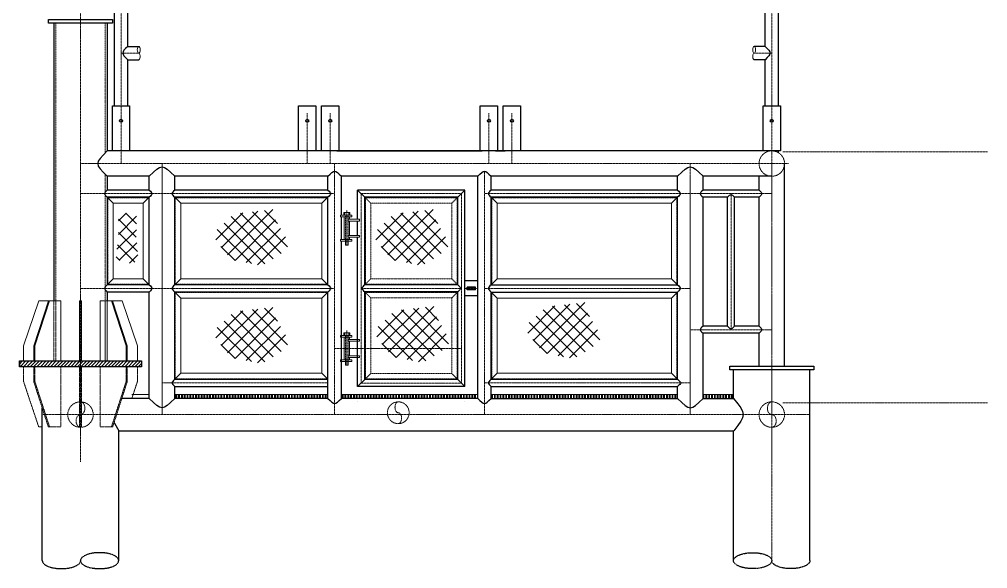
# Model space of a CAD drawing. Header units: inches. Extents: x -18249 to 140262, y -20124 to 30200.
# Drawn here: x 48680 to 55119, y 921 to 4574 of the extents above; entities that cross this region are included whole.
import ezdxf

# ---------------------------------------------------------------- set-up
doc = ezdxf.new("R2010")
doc.units = ezdxf.units.IN
doc.header["$LTSCALE"] = 5
doc.header["$MEASUREMENT"] = 0
for name, pattern in [('BORDER', [1.75, 0.5, -0.25, 0.5, -0.25, 0, -0.25]), ('CENTER', [2, 1.25, -0.25, 0.25, -0.25]), ('HIDDEN', [0.375, 0.25, -0.125]), ('PHANTOM2', [1.25, 0.625, -0.125, 0.125, -0.125, 0.125, -0.125])]:
    doc.linetypes.add(name, pattern=pattern)
for name, color, linetype, lineweight in [('BORDER', 6, 'BORDER', 30), ('CENTER LINE', 1, 'CENTER', 0), ('EXISTING', 8, 'PHANTOM2', 0), ('HATCH', 250, 'Continuous', 0), ('HIDDEN', 8, 'HIDDEN', 0), ('STRUCTURE', 3, 'Continuous', 25)]:
    doc.layers.add(name, color=color, linetype=linetype, lineweight=lineweight)
doc.layers.get('0').freeze()
pattern_1 = [(45, (137733.482, 48521.047), (-11.2253202, 11.2253202), [])]

# ---------------------------------------------------------------- blocks, each defined once
blk = doc.blocks.new('HINGE')
for p, q in [((20389, 2235.2), (20389, 2252.3)), ((20414.9, 2235.2), (20414.9, 2252.3))]:
    blk.add_line(p, q)
at = {"layer": 'CENTER LINE'}
blk.add_line((20401.9, 2036.2), (20401.9, 2267.6), dxfattribs=at)
at = {"layer": 'HATCH'}
for p, q in [((20383.1, 2073.2), (20383.1, 2223.2)), ((20420.1, 2208.2), (20420.1, 2223.2)), ((20420.1, 2100.2), (20420.1, 2196.2)), ((20392.9, 2036.2), (20392.9, 2061.2)), ((20410.9, 2036.2), (20410.9, 2061.2)), ((20420.1, 2073.2), (20420.1, 2088.2))]:
    blk.add_line(p, q, dxfattribs=at)
for points in [[(20358.9, 2223.2), (20433.9, 2223.2), (20433.9, 2235.2), (20358.9, 2235.2)], [(20422.3, 2235.2), (20380.9, 2235.2), (20380.9, 2252.3), (20422.3, 2252.3)], [(20410.9, 2196.2), (20485.9, 2196.2), (20485.9, 2208.2), (20410.9, 2208.2)], [(20358.9, 2061.2), (20433.9, 2061.2), (20433.9, 2073.2), (20358.9, 2073.2)], [(20410.9, 2088.2), (20485.9, 2088.2), (20485.9, 2100.2), (20410.9, 2100.2)]]:
    blk.add_lwpolyline(points, close=True, dxfattribs=at)
blk.add_lwpolyline([(20392.9, 2036.2), (20410.9, 2036.2)], dxfattribs=at)
at = {"layer": 'HIDDEN'}
for p, q in [((20392.9, 2061.2), (20392.9, 2235.2)), ((20410.9, 2061.2), (20410.9, 2235.2))]:
    blk.add_line(p, q, dxfattribs=at)

msp = doc.modelspace()

# ---------------------------------------------------------------- hatches: boundary and pattern name
at = {"layer": 'EXISTING'}
h = msp.add_hatch(dxfattribs=at)
h.set_pattern_fill('ANSI31', color=256, scale=5)
h.set_pattern_definition(pattern_1)
h.paths.add_polyline_path([(48680.32737, 2263.53825), (49493.32737, 2263.53825), (49493.32737, 2302.53825), (48680.32737, 2302.53825)])
h.paths.add_polyline_path([(49080.32737, 2163.53825), (49093.32737, 2163.53825), (49093.32737, 2263.53825), (49080.32737, 2263.53825)])
h.paths.add_polyline_path([(49389.61439, 2163.53825), (49397.48819, 2163.53825), (49397.48819, 2263.53825), (49389.61439, 2263.53825)])
h.paths.add_polyline_path([(48776.16654, 2163.53825), (48784.04034, 2163.53825), (48784.04034, 2263.53825), (48776.16654, 2263.53825)])
at = {"layer": 'HATCH'}
h = msp.add_hatch(dxfattribs=at)
h.set_pattern_fill('NET', color=256, scale=500, angle=45)
h.set_pattern_definition([(45, (168050.75, 66082.54), (-44.194174, 44.194174), []), (135, (168050.75, 66082.54), (-44.194174, -44.194174), [])])
h.paths.add_polyline_path([(49459.17957, 3215.12004), (49459.17957, 3282.84542), (49339.20649, 3284.53825), (49340.17957, 3154.48273), (49322.70649, 2977.53825), (49439.67957, 2942.98273), (49468.67957, 3002.48273), (49457.67957, 3117.98273)])
h = msp.add_hatch(dxfattribs=at)
h.set_pattern_fill('NET', color=256, scale=500, angle=45)
h.set_pattern_definition([(45, (168819.75, 66079.04), (-44.194174, 44.194174), []), (135, (168819.75, 66079.04), (-44.194174, -44.194174), [])])
h.paths.add_polyline_path([(50381.84241, 3243.81288), (50381.84241, 3311.53825), (50108.20649, 3281.03825), (49959.20649, 3140.53825), (50091.70649, 2974.03825), (50291.70649, 2936.53825), (50404.09991, 3001.42862), (50478.70801, 3076.03673)])
h = msp.add_hatch(dxfattribs=at)
h.set_pattern_fill('NET', color=256, scale=500, angle=45)
h.set_pattern_definition([(45, (169884.75, 66079.04), (-44.194174, 44.194174), []), (135, (169884.75, 66079.04), (-44.194174, -44.194174), [])])
h.paths.add_polyline_path([(51446.84241, 3243.81288), (51446.84241, 3311.53825), (51173.20649, 3281.03825), (51024.20649, 3140.53825), (51156.70649, 2974.03825), (51356.70649, 2936.53825), (51469.09991, 3001.42862), (51543.70801, 3076.03673)])
h = msp.add_hatch(dxfattribs=at)
h.set_pattern_fill('NET', color=256, scale=500, angle=45)
h.set_pattern_definition([(45, (168819.75, 65427.54), (-44.194174, 44.194174), []), (135, (168819.75, 65427.54), (-44.194174, -44.194174), [])])
h.paths.add_polyline_path([(50381.84241, 2592.31288), (50381.84241, 2660.03825), (50108.20649, 2629.53825), (49959.20649, 2489.03825), (50091.70649, 2322.53825), (50291.70649, 2285.03825), (50404.09991, 2349.92862), (50478.70801, 2424.53673)])
h = msp.add_hatch(dxfattribs=at)
h.set_pattern_fill('NET', color=256, scale=500, angle=45)
h.set_pattern_definition([(45, (169890.25, 65434.04), (-44.194174, 44.194174), []), (135, (169890.25, 65434.04), (-44.194174, -44.194174), [])])
h.paths.add_polyline_path([(51452.34241, 2598.81288), (51452.34241, 2666.53825), (51178.70649, 2636.03825), (51029.70649, 2495.53825), (51162.20649, 2329.03825), (51362.20649, 2291.53825), (51474.59991, 2356.42862), (51549.20801, 2431.03673)])
h = msp.add_hatch(dxfattribs=at)
h.set_pattern_fill('NET', color=256, scale=500, angle=45)
h.set_pattern_definition([(45, (170894.42, 65459.94), (-44.194174, 44.194174), []), (135, (170894.42, 65459.94), (-44.194174, -44.194174), [])])
h.paths.add_polyline_path([(52456.51681, 2624.7147), (52456.51681, 2692.44008), (52182.88089, 2661.94008), (52033.88089, 2521.44008), (52166.38089, 2354.94008), (52366.38089, 2317.44008), (52478.77431, 2382.33045), (52553.38241, 2456.93855)])
h = msp.add_hatch(dxfattribs=at)
h.set_pattern_fill('ANSI31', color=256, scale=5)
h.set_pattern_definition(pattern_1)
h.paths.add_polyline_path([(48680.32737, 2302.53825), (49493.32737, 2302.53825), (49493.32737, 2263.53825), (48680.32737, 2263.53825)])
h.paths.add_polyline_path([(49080.32737, 2402.53825), (49093.32737, 2402.53825), (49093.32737, 2302.53825), (49080.32737, 2302.53825)])
h.paths.add_polyline_path([(49389.61439, 2402.53825), (49397.48819, 2402.53825), (49397.48819, 2302.53825), (49389.61439, 2302.53825)])
h.paths.add_polyline_path([(48776.16654, 2402.53825), (48784.04034, 2402.53825), (48784.04034, 2302.53825), (48776.16654, 2302.53825)])
h = msp.add_hatch(dxfattribs=at)
h.set_pattern_fill('ANSI32', color=256, scale=50, angle=45)
h.set_pattern_definition([(90, (11301.455, 23.13), (-18.75, 4e-15), []), (90, (11307.705, 29.38), (-18.75, 4e-15), [])])
h.paths.add_polyline_path([(53429.62703, 2053.19432), (53429.62703, 2078.19432), (53226.12703, 2078.19432), (53226.12703, 2053.19432)])
h.paths.add_polyline_path([(53057.12703, 2053.19432), (53057.12703, 2078.19432), (51817.32736, 2078.19432), (51817.32736, 2053.19432)])
h.paths.add_polyline_path([(50821.32736, 2078.19432), (50821.32736, 2053.19432), (51728.32737, 2053.19432), (51728.32737, 2078.19432)])
h.paths.add_polyline_path([(49713.32737, 2078.19432), (49713.32737, 2053.19432), (50732.32737, 2053.19432), (50732.32737, 2078.19432)])

# ---------------------------------------------------------------- linework, layer by layer
at = {"layer": 'BORDER'}
msp.add_ellipse((48959.82737, 974.03825), major_axis=(-127, 0), ratio=0.4179484847, start_param=0, end_param=3.1415926536, dxfattribs=at)
at = {"layer": 'BORDER', "extrusion": (0, 0, -1)}
msp.add_ellipse((49213.82737, 974.03825), major_axis=(127, 0), ratio=0.4179484847, dxfattribs=at)
at = {"layer": 'BORDER'}
msp.add_ellipse((53556.46869, 974.03825), major_axis=(-127, 0), ratio=0.4179484847, dxfattribs=at)
at = {"layer": 'BORDER', "extrusion": (0, 0, -1)}
msp.add_ellipse((53810.46869, 974.03825), major_axis=(127, 0), ratio=0.4179484847, start_param=0, end_param=3.1415926536, dxfattribs=at)
at = {"layer": 'CENTER LINE'}
for p, q in [((53683.62703, 1631.98273), (53683.62703, 6746.48273)), ((49086.82737, 1631.98273), (49086.82737, 6652.53825)), ((49356.32737, 3614.53825), (49356.32737, 6652.53825)), ((49356.32737, 4349.53825), (49474.00554, 4349.53825)), ((53683.62703, 4349.53825), (53565.94886, 4349.53825)), ((50594.32737, 3949.03825), (50594.32737, 3614.53825)), ((50747.32737, 3949.03825), (50747.32737, 3614.53825)), ((51802.32737, 3949.03825), (51802.32737, 3614.53825)), ((51955.32737, 3949.03825), (51955.32737, 3614.53825)), ((53683.62703, 3699.06462), (53683.62703, 974.03825)), ((53756.58336, 3692.62454), (55118.73092, 3692.62454)), ((53794.17957, 3614.53825), (49086.82737, 3614.53825)), ((49628.82737, 3614.53825), (49628.82737, 1945.53825)), ((49628.82737, 1945.53825), (49628.82737, 3614.53825)), ((50776.82737, 1945.56462), (50776.82737, 3614.53825)), ((53141.62703, 1945.53825), (53141.62703, 3614.53825)), ((51772.82737, 1945.53825), (51772.82737, 3563.41325)), ((51772.82737, 1945.53825), (51772.82737, 3563.41325)), ((53141.62703, 3530.03825), (53141.62703, 1945.53825)), ((50776.82737, 3414.53825), (49086.82737, 3414.53825)), ((51619.32737, 3414.53825), (50953.32736, 3414.53825)), ((51619.32737, 3414.53825), (50953.32736, 3414.53825)), ((50953.32736, 2155.06462), (50953.32736, 3414.53825)), ((51619.32737, 2155.06462), (51619.32737, 3414.53825)), ((53683.62703, 3414.53825), (51772.82737, 3414.53825)), ((53412.62703, 3414.53825), (53412.62703, 2515.90862)), ((50776.82737, 2784.53825), (49086.82737, 2784.53825)), ((51619.32737, 2784.80144), (50953.32736, 2784.80144)), ((51619.32737, 2784.80144), (50953.32736, 2784.80144)), ((51643.32737, 2779.80141), (51643.31189, 2779.80146)), ((51728.32737, 2784.53825), (51643.32737, 2784.80144)), ((51728.34286, 2789.53823), (51728.32737, 2789.53828)), ((53141.62703, 2784.53825), (51772.82737, 2784.53825)), ((53683.62703, 2509.90862), (53141.62703, 2509.90862)), ((51619.32737, 2385.06462), (50776.82737, 2385.06462)), ((49628.82737, 2156.06462), (50732.32737, 2156.06462)), ((51619.32737, 2155.06462), (50953.32736, 2155.06462)), ((51772.82737, 2156.06462), (53141.62703, 2156.06462)), ((53756.58336, 2023.65091), (55118.73092, 2023.65091)), ((51444.74791, 1945.53825), (48832.82737, 1945.53825)), ((51325.70649, 1945.53825), (53937.62703, 1945.53825))]:
    msp.add_line(p, q, dxfattribs=at)
at = {"layer": 'EXISTING'}
for p, q in [((48908.82737, 2702.53825), (48908.82737, 2302.53825)), ((48921.82737, 2702.53825), (48921.82737, 2302.53825)), ((48784.04034, 2402.53825), (48776.16654, 2402.53825)), ((49493.32737, 2302.53825), (48680.32737, 2302.53825)), ((49493.32737, 2263.53825), (48680.32737, 2263.53825)), ((48776.16654, 2163.53825), (48776.16654, 2263.53825)), ((48784.04034, 2163.53825), (48784.04034, 2263.53825)), ((49264.82737, 2302.53825), (48908.82737, 2302.53825)), ((48956.51635, 1863.53825), (48956.51635, 2263.53825)), ((49080.32737, 2263.53825), (49080.32737, 1863.53825)), ((49093.32737, 2263.53825), (49093.32737, 1863.53825)), ((49217.13838, 1863.53825), (49217.13838, 2263.53825)), ((49389.61439, 2163.53825), (49389.61439, 2263.53825)), ((49397.48819, 2163.53825), (49397.48819, 2263.53825)), ((49493.32737, 2302.53825), (49493.32737, 2263.53825)), ((48784.04034, 2163.53825), (48776.16654, 2163.53825)), ((48873.15203, 1863.53825), (48776.16654, 2163.53825)), ((48881.02582, 1863.53825), (48784.04034, 2163.53825)), ((49080.32737, 2163.53825), (49093.32737, 2163.53825)), ((49292.62891, 1863.53825), (49389.61439, 2163.53825)), ((49300.50271, 1863.53825), (49397.48819, 2163.53825)), ((49389.61439, 2163.53825), (49397.48819, 2163.53825)), ((48881.02582, 1863.53825), (48956.51635, 1863.53825)), ((49080.32737, 1863.53825), (49093.32737, 1863.53825)), ((49292.62891, 1863.53825), (49217.13838, 1863.53825))]:
    msp.add_line(p, q, dxfattribs=at)
for points in [[(48832.82737, 1863.53825), (48808.82737, 1863.53825), (48708.82737, 2163.53825), (48708.82737, 2263.53825), (48908.82737, 2263.53825)], [(49428.04606, 2053.19432), (49464.82737, 2163.53825), (49464.82737, 2263.53825), (49264.82737, 2263.53825)], [(48908.82737, 1863.53825), (48873.15203, 1863.53825)], [(49264.82737, 1863.53825), (49300.50271, 1863.53825)]]:
    msp.add_lwpolyline(points, dxfattribs=at)
at = {"layer": 'HATCH'}
for p, q in [((49264.82737, 3390.53825), (49304.82737, 3350.53825)), ((49304.82737, 3350.53825), (49304.82737, 2848.53825)), ((49504.32737, 3350.53825), (49304.82737, 3350.53825)), ((49544.32737, 3390.53825), (49504.32737, 3350.53825)), ((49504.32737, 2848.53825), (49504.32737, 3350.53825)), ((49713.32737, 3390.53825), (49753.32737, 3350.53825)), ((49753.32737, 3350.53825), (49753.32737, 2848.53825)), ((50692.32737, 3350.53825), (49753.32737, 3350.53825)), ((50732.32737, 3390.53825), (50692.32737, 3350.53825)), ((50692.32737, 2848.53825), (50692.32737, 3350.53825)), ((51817.32736, 3390.53825), (51857.32736, 3350.53825)), ((51857.32736, 3350.53825), (51857.32736, 2848.53825)), ((53017.12703, 3350.53825), (51857.32736, 3350.53825)), ((53057.12703, 3390.53825), (53017.12703, 3350.53825)), ((53017.12703, 2848.53825), (53017.12703, 3350.53825)), ((49304.82737, 2848.53825), (49264.82737, 2808.53825)), ((49504.32737, 2848.53825), (49304.82737, 2848.53825)), ((49504.32737, 2848.53825), (49544.32737, 2808.53825)), ((49713.32737, 2808.53825), (49753.32737, 2848.53825)), ((50692.32737, 2848.53825), (49753.32737, 2848.53825)), ((50732.32737, 2808.53825), (50692.32737, 2848.53825)), ((51817.32736, 2808.53825), (51857.32736, 2848.53825)), ((53017.12703, 2848.53825), (51857.32736, 2848.53825)), ((53057.12703, 2808.53825), (53017.12703, 2848.53825)), ((49713.32737, 2760.53825), (49753.32737, 2720.53825)), ((49753.32737, 2720.53825), (49753.32737, 2218.53825)), ((50692.32737, 2720.53825), (49753.32737, 2720.53825)), ((50732.32737, 2760.53825), (50692.32737, 2720.53825)), ((50692.32737, 2220.06462), (50692.32737, 2720.53825)), ((51817.32736, 2760.53825), (51857.32736, 2720.53825)), ((51857.32736, 2720.53825), (51857.32736, 2218.53825)), ((53017.12703, 2720.53825), (51857.32736, 2720.53825)), ((53057.12703, 2760.53825), (53017.12703, 2720.53825)), ((53017.12703, 2720.53825), (53017.12703, 2218.53825)), ((48873.15203, 2702.53825), (48776.16654, 2402.53825)), ((48881.02582, 2702.53825), (48784.04034, 2402.53825)), ((48881.02582, 2702.53825), (48956.51635, 2702.53825)), ((48956.51635, 2702.53825), (48956.51635, 2302.53825)), ((49080.32737, 2702.53825), (49093.32737, 2702.53825)), ((49080.32737, 2302.53825), (49080.32737, 2702.53825)), ((49093.32737, 2302.53825), (49093.32737, 2702.53825)), ((49217.13838, 2702.53825), (49217.13838, 2302.53825)), ((49292.62891, 2702.53825), (49217.13838, 2702.53825)), ((49251.82737, 2702.53825), (49251.82737, 2302.53825)), ((49264.82737, 2702.53825), (49264.82737, 2302.53825)), ((49292.62891, 2702.53825), (49389.61439, 2402.53825)), ((49300.50271, 2702.53825), (49397.48819, 2402.53825)), ((48776.16654, 2402.53825), (48776.16654, 2302.53825)), ((48784.04034, 2402.53825), (48784.04034, 2302.53825)), ((49080.32737, 2402.53825), (49093.32737, 2402.53825)), ((49389.61439, 2402.53825), (49389.61439, 2302.53825)), ((49389.61439, 2402.53825), (49397.48819, 2402.53825)), ((49397.48819, 2402.53825), (49397.48819, 2302.53825)), ((49713.32737, 2180.06462), (49753.32737, 2220.06462)), ((50692.32737, 2220.06462), (49753.32737, 2220.06462)), ((50732.32737, 2180.06462), (50692.32737, 2220.06462)), ((51817.32736, 2180.06462), (51857.32736, 2220.06462)), ((53017.12703, 2220.06462), (51857.32736, 2220.06462)), ((53057.12703, 2180.06462), (53017.12703, 2220.06462)), ((49544.32737, 2078.19432), (49428.66949, 2078.19432)), ((50732.32737, 2078.19432), (49713.32737, 2078.19432)), ((51728.32737, 2078.19432), (50821.32736, 2078.19432)), ((51817.32736, 2078.19432), (53057.12703, 2078.19432)), ((53226.12703, 2078.19432), (53429.62703, 2078.19432))]:
    msp.add_line(p, q, dxfattribs=at)
for points in [[(48908.82737, 2702.53825), (48808.82737, 2702.53825), (48708.82737, 2402.53825), (48708.82737, 2302.53825), (48908.82737, 2302.53825)], [(49264.82737, 2702.53825), (49364.82737, 2702.53825), (49464.82737, 2402.53825), (49464.82737, 2302.53825), (49264.82737, 2302.53825)]]:
    msp.add_lwpolyline(points, dxfattribs=at)
msp.add_ellipse((49474.00554, 4371.78825), major_axis=(0, 22.25), ratio=0.4310870933, dxfattribs=at)
at = {"layer": 'HATCH', "extrusion": (0, 0, -1)}
msp.add_ellipse((53565.94886, 4371.78825), major_axis=(0, 22.25), ratio=0.4310870933, dxfattribs=at)
msp.add_ellipse((49474.00554, 4327.28826), major_axis=(0, -22.25), ratio=0.4310870933, start_param=3.1415926536, end_param=6.2831853072, dxfattribs=at)
at = {"layer": 'HATCH'}
msp.add_ellipse((53565.94886, 4327.28826), major_axis=(0, -22.25), ratio=0.4310870933, start_param=3.1415926536, end_param=6.2831853072, dxfattribs=at)
at = {"layer": 'HIDDEN'}
for p, q in [((48921.82737, 4547.53825), (48921.82737, 2702.53825)), ((49251.82737, 4547.53825), (49251.82737, 3685.88349)), ((49251.82737, 3543.19301), (49251.82737, 2702.53825)), ((49268.82737, 3386.53825), (49268.82737, 2812.53825)), ((49540.32737, 3386.53825), (49268.82737, 3386.53825)), ((49540.32737, 2812.53825), (49540.32737, 3386.53825)), ((49717.32737, 3386.53825), (49717.32737, 2812.53825)), ((50728.32737, 3386.53825), (49717.32737, 3386.53825)), ((50728.32737, 2812.53825), (50728.32737, 3386.53825)), ((51017.32736, 3350.53825), (50977.32736, 3390.53825)), ((51591.32737, 3386.53825), (50981.32736, 3386.53825)), ((50981.32736, 2812.80144), (50981.32736, 3386.53825)), ((51555.32737, 3350.53825), (51017.32736, 3350.53825)), ((51017.32736, 2848.80144), (51017.32736, 3350.53825)), ((51555.32737, 3350.53825), (51595.32737, 3390.53825)), ((51555.32737, 2848.80144), (51555.32737, 3350.53825)), ((51591.32737, 2812.80144), (51591.32737, 3386.53825)), ((51821.32736, 3386.53825), (51821.32736, 2812.53825)), ((53053.12703, 3386.53825), (51821.32736, 3386.53825)), ((53053.12703, 2812.53825), (53053.12703, 3386.53825)), ((51017.32736, 2848.80144), (50977.32736, 2808.80144)), ((51555.32737, 2848.80144), (51017.32736, 2848.80144)), ((51555.32737, 2848.80144), (51595.32737, 2808.80144)), ((49540.32737, 2812.53825), (49268.82737, 2812.53825)), ((50728.32737, 2812.53825), (49717.32737, 2812.53825)), ((51591.32737, 2812.80144), (50981.32736, 2812.80144)), ((49717.32737, 2756.53825), (49717.32737, 2184.06462)), ((50728.32737, 2756.53825), (49717.32737, 2756.53825)), ((50728.32737, 2184.06462), (50728.32737, 2756.53825)), ((51017.32736, 2720.80144), (50977.32736, 2760.80144)), ((50981.32736, 2183.06462), (50981.32736, 2756.80144)), ((51591.32737, 2756.80144), (50981.32736, 2756.80144)), ((51017.32736, 2219.06462), (51017.32736, 2720.80144)), ((51555.32737, 2720.80144), (51017.32736, 2720.80144)), ((51555.32737, 2720.80144), (51595.32737, 2760.80144)), ((51555.32737, 2219.06462), (51555.32737, 2720.80144)), ((51591.32737, 2183.06462), (51591.32737, 2756.80144)), ((51821.32736, 2756.53825), (51821.32736, 2184.06462)), ((53053.12703, 2756.53825), (51821.32736, 2756.53825)), ((53053.12703, 2756.53825), (53053.12703, 2184.06462)), ((51017.32736, 2219.06462), (50977.32736, 2179.06462)), ((51555.32737, 2219.06462), (51017.32736, 2219.06462)), ((51555.32737, 2219.06462), (51595.32737, 2179.06462)), ((49717.32737, 2184.06462), (50728.32737, 2184.06462)), ((51591.32737, 2183.06462), (50981.32736, 2183.06462)), ((51821.32736, 2184.06462), (53053.12703, 2184.06462)), ((51284.32737, 1957.53825), (51284.32737, 1957.56462))]:
    msp.add_line(p, q, dxfattribs=at)
for centre, radius in [((53683.62703, 3614.53825), 84.5), ((49086.82737, 1945.53825), 84.52637), ((51199.82737, 1957.56462), 72.5), ((53683.62703, 1945.53825), 84.52637)]:
    msp.add_circle(centre, radius, dxfattribs=at)
at = {"layer": 'HIDDEN', "extrusion": (0, 0, -1)}
for centre, major_axis, ratio, start_param, end_param in [((49086.82737, 1987.80144), (0, 42.26319), 0.6924036871, 0, 3.1415926536), ((51199.82737, 1921.31462), (0, -36.25), 0.6022590922, 3.1415926536, 6.2831853072), ((53683.62703, 1903.27507), (0, -42.26319), 0.6924036871, 3.1415926536, 6.2831853072)]:
    msp.add_ellipse(centre, major_axis=major_axis, ratio=ratio, start_param=start_param, end_param=end_param, dxfattribs=at)
at = {"layer": 'HIDDEN'}
for centre, major_axis, ratio, start_param, end_param in [((51199.82737, 1993.81462), (0, 36.25), 0.6022590922, 0, 3.1415926536), ((53683.62703, 1987.80144), (0, 42.26319), 0.6924036871, 0, 3.1415926536), ((49086.82737, 1903.27507), (0, -42.26319), 0.6924036871, 3.1415926536, 6.2831853072)]:
    msp.add_ellipse(centre, major_axis=major_axis, ratio=ratio, start_param=start_param, end_param=end_param, dxfattribs=at)
at = {"layer": 'STRUCTURE'}
for p, q in [((49311.82737, 3999.03825), (49311.82737, 6697.03824)), ((53728.12702, 3999.03825), (53728.12702, 6729.03825)), ((49400.82736, 4394.03824), (49400.82736, 5153.03826)), ((53639.12704, 4394.03824), (53639.12704, 5153.03826)), ((48908.82737, 4547.53825), (48908.82737, 2702.53825)), ((49264.82737, 4547.53825), (49264.82737, 3699.03825)), ((49400.82736, 4394.03824), (49474.00554, 4394.03824)), ((53639.12704, 4394.03824), (53565.94886, 4394.03824)), ((49400.82736, 3999.03825), (49400.82736, 4305.03826)), ((49400.82736, 4305.03826), (49474.00554, 4305.03826)), ((53639.12704, 4305.03826), (53565.94886, 4305.03826)), ((53639.12704, 3999.03825), (53639.12704, 4305.03826)), ((49311.82737, 3699.03825), (49264.82737, 3699.03825)), ((50549.82737, 3699.03825), (49400.82736, 3699.03825)), ((50702.82737, 3699.03825), (50638.82736, 3699.03825)), ((50702.82737, 3699.03825), (50638.82736, 3699.03825)), ((51757.82737, 3699.03825), (50791.82736, 3699.03825)), ((50791.82736, 3699.03825), (51757.82737, 3699.03825)), ((51910.82737, 3699.03825), (51846.82736, 3699.03825)), ((51846.82736, 3699.03825), (51910.82737, 3699.03825)), ((51910.82737, 3699.03825), (51846.82736, 3699.03825)), ((51910.82737, 3699.03825), (51846.82736, 3699.03825)), ((53683.62703, 3699.03825), (51999.82736, 3699.03825)), ((53728.12702, 3686.3714), (53728.12702, 3699.03825)), ((53768.12703, 2268.06462), (53768.12703, 3614.53825)), ((49264.82737, 3530.03825), (49264.82737, 3438.53825)), ((49544.32737, 3530.03825), (49264.82737, 3530.03825)), ((49544.32737, 3438.53825), (49544.32737, 3530.03825)), ((49713.32737, 3438.53825), (49713.32737, 3530.03825)), ((50732.32737, 3530.03825), (49713.32737, 3530.03825)), ((50732.32737, 3438.53825), (50732.32737, 3530.03825)), ((50821.32736, 3271.53825), (50821.32736, 3530.03825)), ((51728.32737, 3530.03825), (50821.32736, 3530.03825)), ((51728.32737, 2053.19432), (51728.32737, 3530.03825)), ((51817.32736, 3438.53825), (51817.32736, 3530.03825)), ((53057.12703, 3530.03825), (51817.32736, 3530.03825)), ((53057.12703, 3438.53825), (53057.12703, 3530.03825)), ((53226.12703, 3438.53825), (53226.12703, 3530.03825)), ((53683.62703, 3530.03825), (53226.12703, 3530.03825)), ((53599.12703, 3438.53825), (53599.12703, 3530.03825)), ((49544.32737, 3438.53825), (49264.82737, 3438.53825)), ((50732.32737, 3438.53825), (49713.32737, 3438.53825)), ((50929.32736, 3244.53825), (50929.32736, 3438.53825)), ((51643.32737, 3438.53825), (50929.32736, 3438.53825)), ((50929.32736, 3438.53825), (50977.32736, 3390.53825)), ((51643.32737, 3438.53825), (51595.32737, 3390.53825)), ((51643.32737, 2131.06462), (51643.32737, 3438.53825)), ((53057.12703, 3438.53825), (51817.32736, 3438.53825)), ((53599.12703, 3438.53825), (53226.12703, 3438.53825)), ((49264.82737, 3390.53825), (49264.82737, 2808.53825)), ((49544.32737, 3390.53825), (49264.82737, 3390.53825)), ((49544.32737, 2808.53825), (49544.32737, 3390.53825)), ((49713.32737, 2808.53825), (49713.32737, 3390.53825)), ((50732.32737, 3390.53825), (49713.32737, 3390.53825)), ((50732.32737, 2808.53825), (50732.32737, 3390.53825)), ((51595.32737, 3390.53825), (50977.32736, 3390.53825)), ((50977.32736, 2808.80144), (50977.32736, 3390.53825)), ((51595.32737, 2808.80144), (51595.32737, 3390.53825)), ((51817.32736, 2808.53825), (51817.32736, 3390.53825)), ((53057.12703, 3390.53825), (51817.32736, 3390.53825)), ((53057.12703, 2808.53825), (53057.12703, 3390.53825)), ((53226.12703, 2533.90862), (53226.12703, 3390.53825)), ((53388.62703, 3390.53825), (53226.12703, 3390.53825)), ((53388.62703, 2533.90862), (53388.62703, 3390.53825)), ((53599.12703, 3390.53825), (53436.62703, 3390.53825)), ((53436.62703, 2533.90862), (53436.62703, 3390.53825)), ((53599.12703, 2533.90862), (53599.12703, 3390.53825)), ((50821.32736, 3109.53825), (50821.32736, 3259.53825)), ((50929.32736, 3136.53825), (50929.32736, 3232.53825)), ((50821.32736, 2053.16795), (50821.32736, 3097.53825)), ((50929.32736, 2131.06462), (50929.32736, 3124.53825)), ((51728.32737, 2834.53825), (51643.32737, 2834.53825)), ((49544.32737, 2808.53825), (49264.82737, 2808.53825)), ((50732.32737, 2808.53825), (49713.32737, 2808.53825)), ((51595.32737, 2808.80144), (50977.32736, 2808.80144)), ((51658.32737, 2775.53825), (51658.32737, 2793.53825)), ((51713.32737, 2793.53825), (51658.32737, 2793.53825)), ((51713.32737, 2775.53825), (51658.32737, 2775.53825)), ((51661.32737, 2779.74568), (51661.32737, 2789.74573)), ((51713.32737, 2789.58472), (51661.32737, 2789.74573)), ((51713.32737, 2779.58467), (51661.32737, 2779.74568)), ((51710.32737, 2779.59396), (51710.32737, 2789.59401)), ((51713.32737, 2775.53825), (51713.32737, 2793.53825)), ((51817.32736, 2808.53825), (53057.12703, 2808.53825)), ((49544.32737, 2760.53825), (49264.82737, 2760.53825)), ((49264.82737, 2760.53825), (49264.82737, 2702.53825)), ((49544.32737, 2053.19432), (49544.32737, 2760.53825)), ((50732.32737, 2760.53825), (49713.32737, 2760.53825)), ((49713.32737, 2180.06462), (49713.32737, 2760.53825)), ((50732.32737, 2053.19432), (50732.32737, 2760.53825)), ((50977.32736, 2179.06462), (50977.32736, 2760.80144)), ((51595.32737, 2760.80144), (50977.32736, 2760.80144)), ((51595.32737, 2179.06462), (51595.32737, 2760.80144)), ((51728.32737, 2734.53825), (51643.32737, 2734.53825)), ((51817.32736, 2180.06462), (51817.32736, 2760.53825)), ((51817.32736, 2760.53825), (53057.12703, 2760.53825)), ((53057.12703, 2180.06462), (53057.12703, 2760.53825)), ((53226.12703, 2533.90862), (53226.12703, 2756.03825)), ((53388.62703, 2533.90862), (53226.12703, 2533.90862)), ((53599.12703, 2533.90862), (53436.62703, 2533.90862)), ((53226.12703, 2053.19432), (53226.12703, 2485.90862)), ((53599.12703, 2485.90862), (53226.12703, 2485.90862)), ((53599.12703, 2268.06462), (53599.12703, 2485.90862)), ((48680.32737, 2302.53825), (48680.32737, 2263.53825)), ((53429.62703, 2053.19432), (53429.62703, 2243.06462)), ((53937.46869, 974.03825), (53937.46869, 2243.06462)), ((49713.32737, 2180.06462), (50732.32737, 2180.06462)), ((49713.32737, 2053.19432), (49713.32737, 2132.06462)), ((49713.32737, 2132.06462), (50732.32737, 2132.06462)), ((50929.32736, 2131.06462), (50977.32736, 2179.06462)), ((51643.32737, 2131.06462), (50929.32736, 2131.06462)), ((51595.32737, 2179.06462), (50977.32736, 2179.06462)), ((51643.32737, 2131.06462), (51595.32737, 2179.06462)), ((51817.32736, 2180.06462), (53057.12703, 2180.06462)), ((51817.32736, 2132.06462), (53057.12703, 2132.06462)), ((51817.32736, 2053.14158), (51817.32736, 2132.06462)), ((53057.12703, 2053.19432), (53057.12703, 2132.06462)), ((49544.32737, 2053.19432), (49354.33817, 2053.19432)), ((50732.32737, 2053.19432), (49713.32737, 2053.19432)), ((51728.32737, 2053.19432), (50821.32736, 2053.19432)), ((50929.32736, 2030.03825), (50929.32736, 2030.06462)), ((51643.32737, 2030.03825), (51643.32737, 2030.06462)), ((51817.32736, 2053.19432), (53057.12703, 2053.19432)), ((53226.12703, 2053.19432), (53429.62703, 2053.19432)), ((48832.82737, 974.03825), (48832.82737, 1988.27236)), ((49340.82737, 974.03825), (49340.82737, 1837.58769)), ((49340.82737, 1837.58769), (53430.44885, 1837.42744)), ((53429.46869, 974.03825), (53429.46869, 1837.42748))]:
    msp.add_line(p, q, dxfattribs=at)
for points in [[(48873.82737, 4573.53825), (49299.82737, 4573.53825), (49299.82737, 4547.53825), (48873.82737, 4547.53825)], [(49413.32737, 3699.03825), (49299.32737, 3699.03825), (49299.32737, 3999.03825), (49413.32737, 3999.03825)], [(50651.32737, 3699.03825), (50537.32737, 3699.03825), (50537.32737, 3999.03825), (50651.32737, 3999.03825)], [(50804.32737, 3699.03825), (50690.32737, 3699.03825), (50690.32737, 3999.03825), (50804.32737, 3999.03825)], [(51859.32737, 3699.03825), (51745.32737, 3699.03825), (51745.32737, 3999.03825), (51859.32737, 3999.03825)], [(52012.32737, 3699.03825), (51898.32737, 3699.03825), (51898.32737, 3999.03825), (52012.32737, 3999.03825)], [(53740.62703, 3699.03825), (53626.62703, 3699.03825), (53626.62703, 3999.03825), (53740.62703, 3999.03825)], [(48680.32737, 2302.53825), (49493.32737, 2302.53825), (49493.32737, 2263.53825), (48680.32737, 2263.53825)], [(53403.62703, 2243.06462), (53403.62703, 2268.06462), (53963.62703, 2268.06462), (53963.62703, 2243.06462)]]:
    msp.add_lwpolyline(points, close=True, dxfattribs=at)
for points in [[(49400.82736, 4394.03824), (49386.2258, 4379.26286), (49375.79611, 4367.61637), (49369.5383, 4358.05583), (49367.45236, 4349.53825), (49369.5383, 4341.02068), (49375.79611, 4331.46013), (49386.2258, 4319.81365), (49400.82736, 4305.03826)], [(53639.12704, 4394.03824), (53653.7286, 4379.26286), (53664.15828, 4367.61637), (53670.4161, 4358.05583), (53672.50203, 4349.53825), (53670.4161, 4341.02068), (53664.15828, 4331.46013), (53653.7286, 4319.81365), (53639.12704, 4305.03826)], [(49264.82737, 3699.03825), (49237.1008, 3670.98161), (49217.29612, 3648.86638), (49205.4133, 3630.71208), (49201.45237, 3614.53825), (49205.4133, 3598.36442), (49217.29612, 3580.21013), (49237.1008, 3558.09489), (49264.82737, 3530.03825)], [(49544.32737, 3530.03825), (49572.38401, 3557.76482), (49594.49924, 3577.5695), (49612.65354, 3589.45232), (49628.82737, 3593.41325), (49645.00119, 3589.45232), (49663.15549, 3577.5695), (49685.27073, 3557.76482), (49713.32737, 3530.03825)], [(50732.32737, 3530.03825), (50747.10276, 3544.63981), (50758.74924, 3555.0695), (50768.30979, 3561.32731), (50776.82737, 3563.41325), (50785.34494, 3561.32731), (50794.90549, 3555.0695), (50806.55197, 3544.63981), (50821.32736, 3530.03825)], [(51728.32737, 3530.03825), (51743.10276, 3544.63981), (51754.74924, 3555.0695), (51764.30979, 3561.32731), (51772.82737, 3563.41325), (51781.34494, 3561.32731), (51790.90549, 3555.0695), (51802.55197, 3544.63981), (51817.32736, 3530.03825)], [(53057.12703, 3530.03825), (53085.18367, 3557.76482), (53107.29891, 3577.5695), (53125.4532, 3589.45232), (53141.62703, 3593.41325), (53157.80086, 3589.45232), (53175.95516, 3577.5695), (53198.07039, 3557.76482), (53226.12703, 3530.03825)], [(49264.82737, 3438.53825), (49256.95237, 3430.5695), (49251.32737, 3424.28825), (49247.95237, 3419.132), (49246.82737, 3414.53825), (49247.95237, 3409.9445), (49251.32737, 3404.78825), (49256.95237, 3398.507), (49264.82737, 3390.53825)], [(49544.32737, 3438.53825), (49552.20237, 3430.5695), (49557.82737, 3424.28825), (49561.20237, 3419.132), (49562.32737, 3414.53825), (49561.20237, 3409.9445), (49557.82737, 3404.78825), (49552.20237, 3398.507), (49544.32737, 3390.53825)], [(49713.32737, 3438.53825), (49705.45237, 3430.5695), (49699.82737, 3424.28825), (49696.45237, 3419.132), (49695.32737, 3414.53825), (49696.45237, 3409.9445), (49699.82737, 3404.78825), (49705.45237, 3398.507), (49713.32737, 3390.53825)], [(50732.32737, 3438.53825), (50740.20237, 3430.5695), (50745.82737, 3424.28825), (50749.20237, 3419.132), (50750.32737, 3414.53825), (50749.20237, 3409.9445), (50745.82737, 3404.78825), (50740.20237, 3398.507), (50732.32737, 3390.53825)], [(51817.32736, 3438.53825), (51809.45236, 3430.5695), (51803.82736, 3424.28825), (51800.45236, 3419.132), (51799.32736, 3414.53825), (51800.45236, 3409.9445), (51803.82736, 3404.78825), (51809.45236, 3398.507), (51817.32736, 3390.53825)], [(53057.12703, 3438.53825), (53065.00203, 3430.5695), (53070.62703, 3424.28825), (53074.00203, 3419.132), (53075.12703, 3414.53825), (53074.00203, 3409.9445), (53070.62703, 3404.78825), (53065.00203, 3398.507), (53057.12703, 3390.53825)], [(53226.12703, 3438.53825), (53218.25203, 3430.5695), (53212.62703, 3424.28825), (53209.25203, 3419.132), (53208.12703, 3414.53825), (53209.25203, 3409.9445), (53212.62703, 3404.78825), (53218.25203, 3398.507), (53226.12703, 3390.53825)], [(53599.12703, 3438.53825), (53607.00203, 3430.5695), (53612.62703, 3424.28825), (53616.00203, 3419.132), (53617.12703, 3414.53825), (53616.00203, 3409.9445), (53612.62703, 3404.78825), (53607.00203, 3398.507), (53599.12703, 3390.53825)], [(53388.62703, 3390.53825), (53396.59578, 3398.41325), (53402.87703, 3404.03825), (53408.03328, 3407.41325), (53412.62703, 3408.53825), (53417.22078, 3407.41325), (53422.37703, 3404.03825), (53428.65828, 3398.41325), (53436.62703, 3390.53825)], [(49264.82737, 2808.53825), (49256.95237, 2800.5695), (49251.32737, 2794.28825), (49247.95237, 2789.132), (49246.82737, 2784.53825), (49247.95237, 2779.9445), (49251.32737, 2774.78825), (49256.95237, 2768.507), (49264.82737, 2760.53825)], [(49544.32737, 2808.53825), (49552.20237, 2800.5695), (49557.82737, 2794.28825), (49561.20237, 2789.132), (49562.32737, 2784.53825), (49561.20237, 2779.9445), (49557.82737, 2774.78825), (49552.20237, 2768.507), (49544.32737, 2760.53825)], [(49713.32737, 2808.53825), (49705.45237, 2800.5695), (49699.82737, 2794.28825), (49696.45237, 2789.132), (49695.32737, 2784.53825), (49696.45237, 2779.9445), (49699.82737, 2774.78825), (49705.45237, 2768.507), (49713.32737, 2760.53825)], [(50732.32737, 2808.53825), (50740.20237, 2800.5695), (50745.82737, 2794.28825), (50749.20237, 2789.132), (50750.32737, 2784.53825), (50749.20237, 2779.9445), (50745.82737, 2774.78825), (50740.20237, 2768.507), (50732.32737, 2760.53825)], [(50977.32736, 2808.80144), (50969.45236, 2800.83269), (50963.82736, 2794.55144), (50960.45236, 2789.39519), (50959.32736, 2784.80144), (50960.45236, 2780.20769), (50963.82736, 2775.05144), (50969.45236, 2768.77019), (50977.32736, 2760.80144)], [(51595.32737, 2808.80144), (51603.20237, 2800.83269), (51608.82737, 2794.55144), (51612.20237, 2789.39519), (51613.32737, 2784.80144), (51612.20237, 2780.20769), (51608.82737, 2775.05144), (51603.20237, 2768.77019), (51595.32737, 2760.80144)], [(51817.32736, 2808.53825), (51809.45236, 2800.5695), (51803.82736, 2794.28825), (51800.45236, 2789.132), (51799.32736, 2784.53825), (51800.45236, 2779.9445), (51803.82736, 2774.78825), (51809.45236, 2768.507), (51817.32736, 2760.53825)], [(53057.12703, 2808.53825), (53065.00203, 2800.5695), (53070.62703, 2794.28825), (53074.00203, 2789.132), (53075.12703, 2784.53825), (53074.00203, 2779.9445), (53070.62703, 2774.78825), (53065.00203, 2768.507), (53057.12703, 2760.53825)], [(53226.12703, 2533.90862), (53218.25203, 2525.93987), (53212.62703, 2519.65862), (53209.25203, 2514.50237), (53208.12703, 2509.90862), (53209.25203, 2505.31487), (53212.62703, 2500.15862), (53218.25203, 2493.87737), (53226.12703, 2485.90862)], [(53388.62703, 2533.90862), (53396.59578, 2526.03362), (53402.87703, 2520.40862), (53408.03328, 2517.03362), (53412.62703, 2515.90862), (53417.22078, 2517.03362), (53422.37703, 2520.40862), (53428.65828, 2526.03362), (53436.62703, 2533.90862)], [(53599.12703, 2533.90862), (53607.00203, 2525.93987), (53612.62703, 2519.65862), (53616.00203, 2514.50237), (53617.12703, 2509.90862), (53616.00203, 2505.31487), (53612.62703, 2500.15862), (53607.00203, 2493.87737), (53599.12703, 2485.90862)], [(49713.32737, 2180.06462), (49705.45237, 2172.09587), (49699.82737, 2165.81462), (49696.45237, 2160.65837), (49695.32737, 2156.06462), (49696.45237, 2151.47087), (49699.82737, 2146.31462), (49705.45237, 2140.03337), (49713.32737, 2132.06462)], [(51817.32736, 2180.06462), (51809.45236, 2172.09587), (51803.82736, 2165.81462), (51800.45236, 2160.65837), (51799.32736, 2156.06462), (51800.45236, 2151.47087), (51803.82736, 2146.31462), (51809.45236, 2140.03337), (51817.32736, 2132.06462)], [(53057.12703, 2180.06462), (53066.1244, 2172.09587), (53072.55109, 2165.81462), (53076.4071, 2160.65837), (53077.69244, 2156.06462), (53076.4071, 2151.47087), (53072.55109, 2146.31462), (53066.1244, 2140.03337), (53057.12703, 2132.06462)], [(49713.32737, 2053.19432), (49685.27073, 2025.46776), (49663.15549, 2005.66307), (49645.00119, 1993.78026), (49628.82737, 1989.81932), (49612.65354, 1993.78026), (49594.49924, 2005.66307), (49572.38401, 2025.46776), (49544.32737, 2053.19432)], [(50732.32737, 2053.2207), (50747.10276, 2038.61038), (50758.74924, 2028.17379), (50768.30979, 2021.91031), (50776.82737, 2019.81932), (50785.34494, 2021.90021), (50794.90549, 2028.15236), (50806.55197, 2038.57515), (50821.32736, 2053.16795)], [(51728.32737, 2053.19432), (51743.10276, 2038.58401), (51754.74924, 2028.14742), (51764.30979, 2021.88394), (51772.82737, 2019.79295), (51781.34494, 2021.87384), (51790.90549, 2028.12599), (51802.55197, 2038.54878), (51817.32736, 2053.14158)], [(53057.12703, 2053.19432), (53085.18367, 2025.46776), (53107.29891, 2005.66307), (53125.4532, 1993.78026), (53141.62703, 1989.81932), (53157.80086, 1993.78026), (53175.95516, 2005.66307), (53198.07039, 2025.46776), (53226.12703, 2053.19432)], [(53429.62703, 2053.19432), (53457.36385, 2017.44826), (53477.18596, 1989.26643), (53489.10297, 1966.12032), (53493.12454, 1945.48141), (53489.26027, 1924.82119), (53477.51982, 1901.61113), (53457.9128, 1873.32272), (53430.44885, 1837.42744)], [(49309.90842, 1892.63244), (49313.09215, 1889.07728), (49340.82737, 1837.58769)]]:
    msp.add_lwpolyline(points, dxfattribs=at)
for centre in [(49356.32737, 3899.03825), (50594.32737, 3899.03825), (50747.32737, 3899.03825), (51802.32737, 3899.03825), (51955.32737, 3899.03825), (53683.62703, 3899.03825)]:
    msp.add_circle(centre, 10, dxfattribs=at)

# ---------------------------------------------------------------- block references
at = {"layer": 'HATCH'}
for p in [(30456.20602, 1036.34155), (30456.20602, 236.86792)]:
    msp.add_blockref('HINGE', p, dxfattribs=at)

doc.saveas('drawing.dxf')
